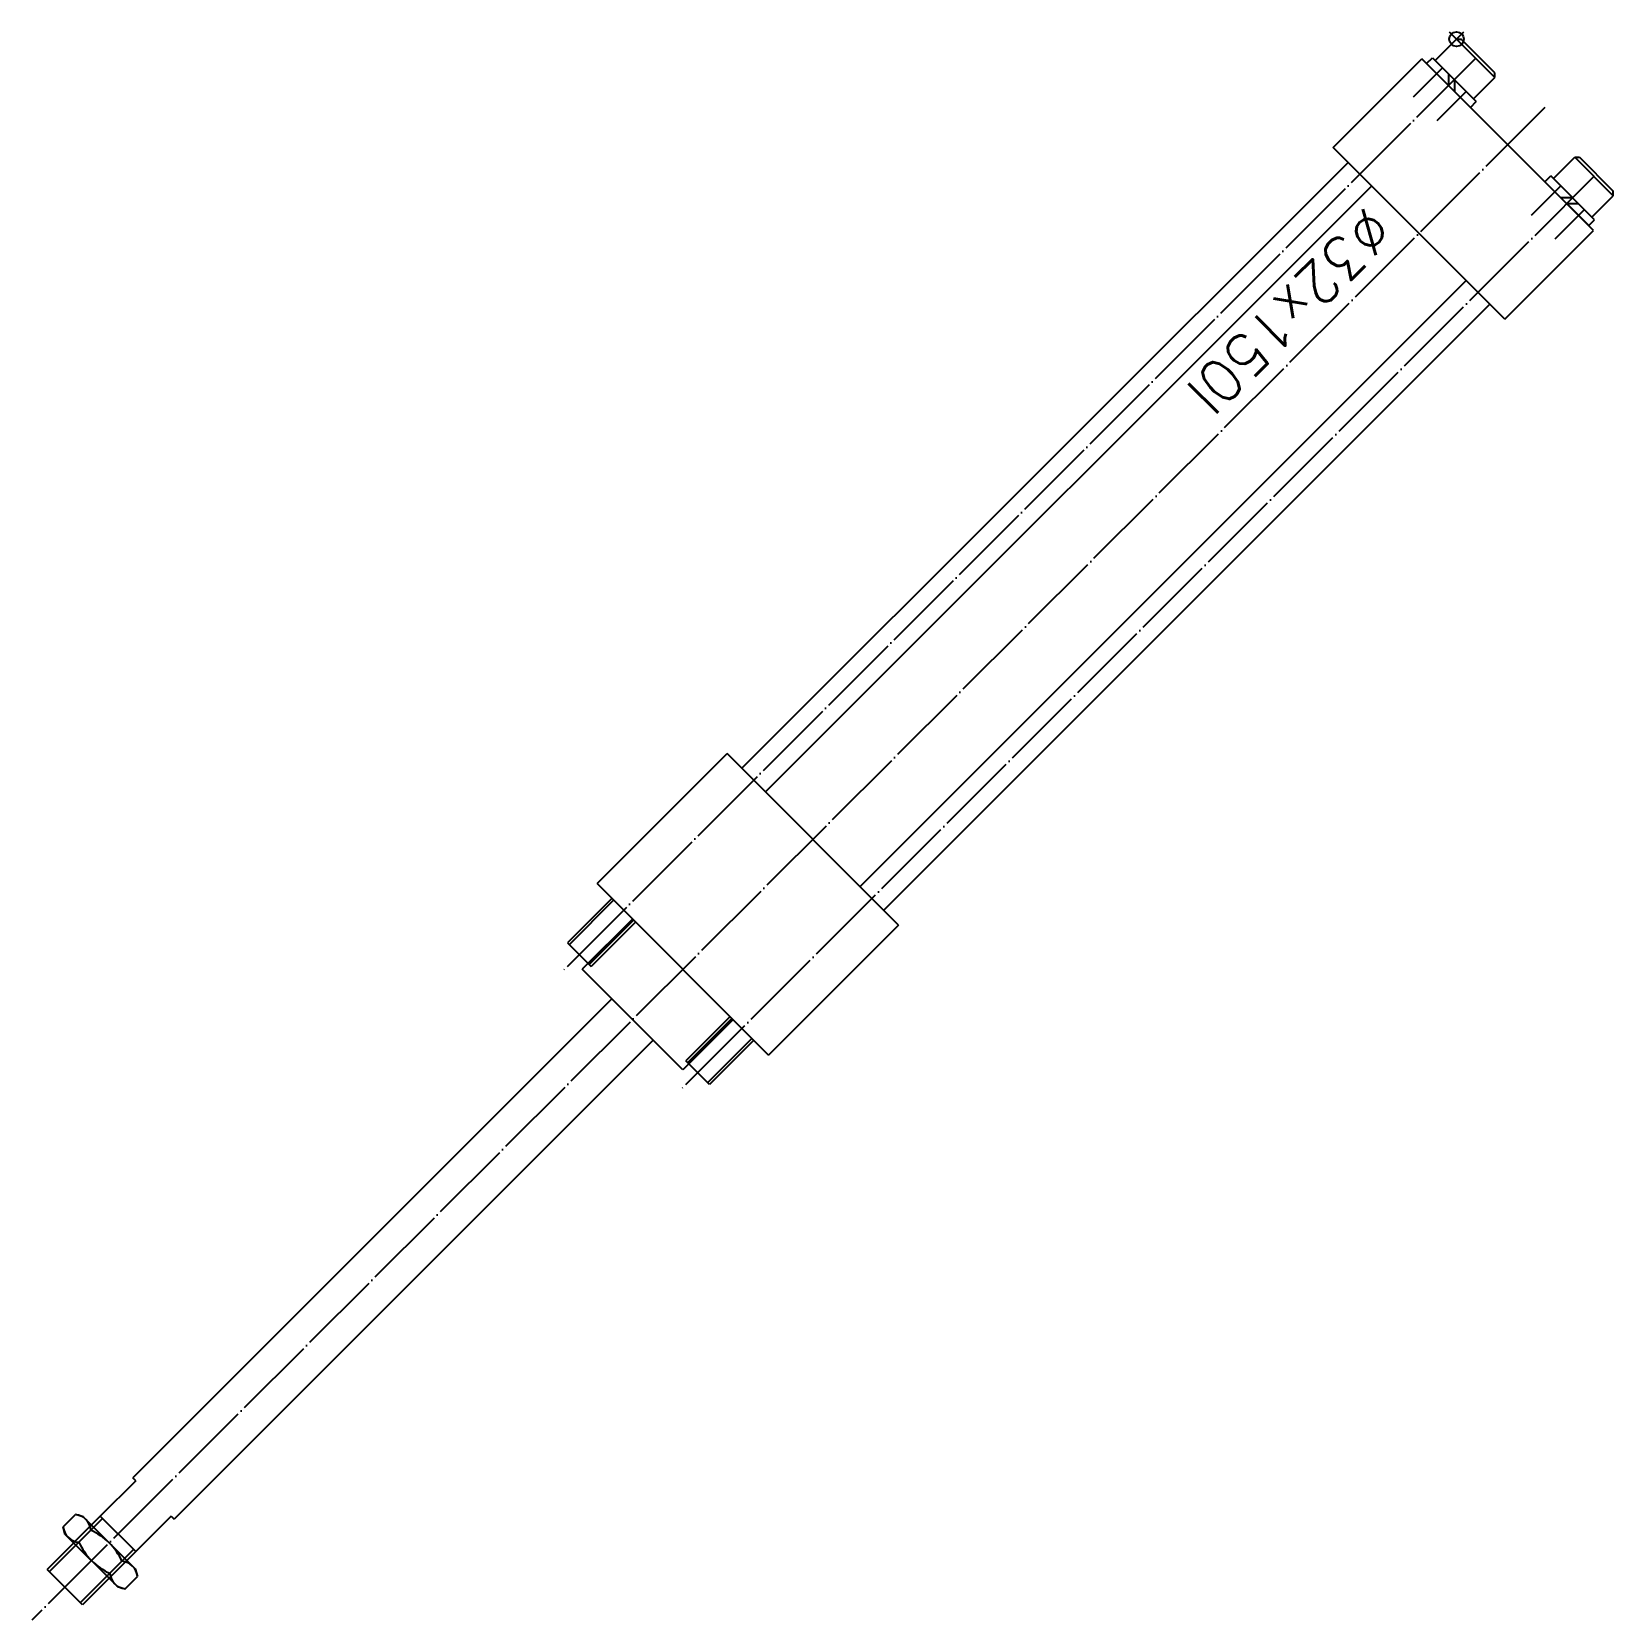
# Model space of a CAD drawing. Extents: x 348 to 726, y 823 to 1203.
import ezdxf

# ---------------------------------------------------------------- set-up
doc = ezdxf.new("R2010")
doc.units = 0
doc.header["$MEASUREMENT"] = 0
doc.linetypes.add('CENTER', pattern=[22, 20, -1, 0, -1])
doc.layers.get('0').update_dxf_attribs({"linetype": 'CONTINUOUS'})
doc.layers.add('$PARTREF_BOM', color=7, linetype='CONTINUOUS')
doc.styles.add('DAYUF', font='simplex', dxfattribs={"bigfont": 'dayuf'})
doc.styles.get("Standard").update_dxf_attribs({"font": 'txt.shx', "bigfont": 'chineset.shx'})

# ---------------------------------------------------------------- blocks, each defined once
blk = doc.blocks.new('PARTREF')
at = {"layer": '$PARTREF_BOM', "color": 2}
for p, q in [((-1.75, -1.75), (1.75, 1.75)), ((-1.75, 1.75), (1.75, -1.75))]:
    blk.add_line(p, q, dxfattribs=at)
blk.add_circle((0, 0), 1.75, dxfattribs=at)
at = {"layer": '$PARTREF_BOM', "color": 2, "flags": 1}
for tag, p in [('TAG5', (-16.09, -4.95)), ('TAG10', (-5.65, -5)), ('TAG15', (5.59, -4.74)), ('TAG4', (-16.09, -8.95)), ('TAG9', (-5.65, -9)), ('TAG14', (5.59, -8.74)), ('TAG3', (-16.09, -12.95)), ('TAG8', (-5.65, -13)), ('TAG13', (5.59, -12.74)), ('TAG2', (-16.09, -16.95)), ('TAG7', (-5.65, -17)), ('TAG12', (5.59, -16.74)), ('TAG1', (-16.09, -20.95)), ('TAG6', (-5.65, -21)), ('TAG11', (5.59, -20.74))]:
    blk.add_attdef(tag, p, '', height=2.5, dxfattribs=at)

msp = doc.modelspace()

# ---------------------------------------------------------------- linework, layer by layer
at = {"color": 7, "linetype": 'CONTINUOUS'}
for p, q in [((683.18, 1195.88), (688.27, 1200.97)), ((688.27, 1200.97), (689.4, 1200.97)), ((697.47, 1191.78), (688.27, 1200.97)), ((697.47, 1192.91), (689.4, 1200.97)), ((658.79, 1175.02), (680, 1196.24)), ((684.95, 1194.11), (677.88, 1187.04)), ((721.01, 1155.22), (680, 1196.24)), ((681.13, 1195.1), (682.55, 1196.52)), ((681.13, 1195.1), (691.6, 1184.64)), ((682.55, 1196.52), (693.01, 1186.05)), ((692.37, 1186.69), (683.18, 1195.88)), ((686.36, 1192.7), (686.36, 1189.87)), ((687.78, 1191.29), (687.78, 1188.46)), ((692.37, 1186.69), (697.47, 1191.78)), ((697.47, 1191.78), (697.47, 1192.91)), ((690.61, 1188.46), (683.54, 1181.39)), ((691.6, 1184.64), (693.01, 1186.05)), ((699.8, 1134.01), (658.79, 1175.02)), ((662.32, 1171.49), (517.37, 1026.53)), ((711.47, 1167.6), (716.56, 1172.69)), ((716.56, 1172.69), (717.69, 1172.69)), ((716.56, 1172.69), (725.75, 1163.5)), ((717.69, 1172.69), (725.75, 1164.63)), ((709.42, 1166.82), (710.83, 1168.23)), ((719.88, 1156.35), (709.42, 1166.82)), ((721.3, 1157.77), (710.83, 1168.23)), ((711.47, 1167.6), (720.66, 1158.41)), ((667.98, 1165.83), (523.02, 1020.87)), ((713.23, 1165.83), (706.16, 1158.76)), ((716.06, 1163), (713.23, 1163)), ((720.66, 1158.41), (725.75, 1163.5)), ((725.75, 1163.5), (725.75, 1164.63)), ((718.89, 1160.17), (711.82, 1153.1)), ((717.48, 1161.59), (714.65, 1161.59)), ((699.8, 1134.01), (721.01, 1155.22)), ((719.88, 1156.35), (721.3, 1157.77)), ((690.61, 1143.2), (545.65, 998.25)), ((696.26, 1137.55), (551.31, 992.59)), ((482.72, 998.95), (513.83, 1030.07)), ((554.84, 989.05), (513.83, 1030.07)), ((482.72, 998.95), (523.73, 957.94)), ((486.25, 995.42), (475.65, 984.81)), ((486.69, 994.98), (476.09, 984.37)), ((491.2, 990.47), (479.18, 978.45)), ((491.91, 989.76), (481.3, 979.15)), ((554.84, 989.05), (523.73, 957.94)), ((475.65, 984.81), (481.3, 979.15)), ((503.22, 954.4), (479.18, 978.45)), ((486.25, 971.38), (371.7, 856.82)), ((515.24, 966.43), (503.22, 954.4)), ((514.54, 967.13), (503.93, 956.53)), ((496.15, 961.48), (381.6, 846.92)), ((519.75, 961.92), (509.15, 951.31)), ((520.19, 961.48), (509.59, 950.87)), ((509.59, 950.87), (503.93, 956.53)), ((372.41, 856.12), (363.92, 847.63)), ((372.41, 856.12), (371.7, 856.82)), ((363.92, 847.63), (351.2, 834.9)), ((355.06, 845.12), (357.95, 848.01)), ((359.79, 847.52), (357.95, 848.01)), ((359.79, 847.52), (372.29, 835.02)), ((363.92, 847.63), (372.41, 839.15)), ((380.89, 847.63), (372.41, 839.15)), ((380.89, 847.63), (381.6, 846.92)), ((364.45, 847.1), (351.73, 834.37)), ((355.55, 843.28), (355.06, 845.12)), ((358.77, 841.41), (361.66, 844.3)), ((355.55, 843.28), (368.05, 830.78)), ((371.88, 839.68), (359.15, 826.95)), ((372.41, 839.15), (359.68, 826.42)), ((366.19, 833.99), (369.08, 836.88)), ((359.68, 826.42), (351.2, 834.9)), ((369.89, 830.28), (372.79, 833.18)), ((372.29, 835.02), (372.79, 833.18)), ((368.05, 830.78), (369.89, 830.28))]:
    msp.add_line(p, q, dxfattribs=at)
at = {"color": 1, "linetype": 'CENTER'}
for p, q in [((692.87, 1196.38), (474.1, 977.6)), ((709.39, 1184.61), (347.52, 822.75)), ((721.15, 1168.09), (502.38, 949.32))]:
    msp.add_line(p, q, dxfattribs=at)
at = {"color": 7}
for p, q in [((491.47, 990.2), (480.86, 979.6)), ((514.98, 966.69), (504.37, 956.08))]:
    msp.add_line(p, q, dxfattribs=at)
at = {"color": 7, "linetype": 'CONTINUOUS'}
for centre, radius, start, end in [((357.62, 843.97), 4.05, 4.6791, 85.3208), ((359.1, 845.45), 4.05, 184.679, 265.3207), ((355.51, 830.73), 14.9, 24.3903, 65.6097), ((372.34, 847.56), 14.9, 204.3902, 245.6095), ((368.75, 832.84), 4.05, 4.6791, 85.3209), ((370.23, 834.32), 4.05, 184.679, 265.3207)]:
    msp.add_arc(centre, radius, start, end, dxfattribs=at)

# ---------------------------------------------------------------- block references
at = {"color": 7}
msp.add_blockref('PARTREF', (688.27, 1200.97), dxfattribs=at)

# ---------------------------------------------------------------- texts
at = {"color": 7, "linetype": 'CONTINUOUS', "style": 'DAYUF'}
msp.add_text('%%C32x150l', height=10, rotation=225, dxfattribs=at).set_placement((666.91, 1161.34))

doc.saveas('drawing.dxf')
